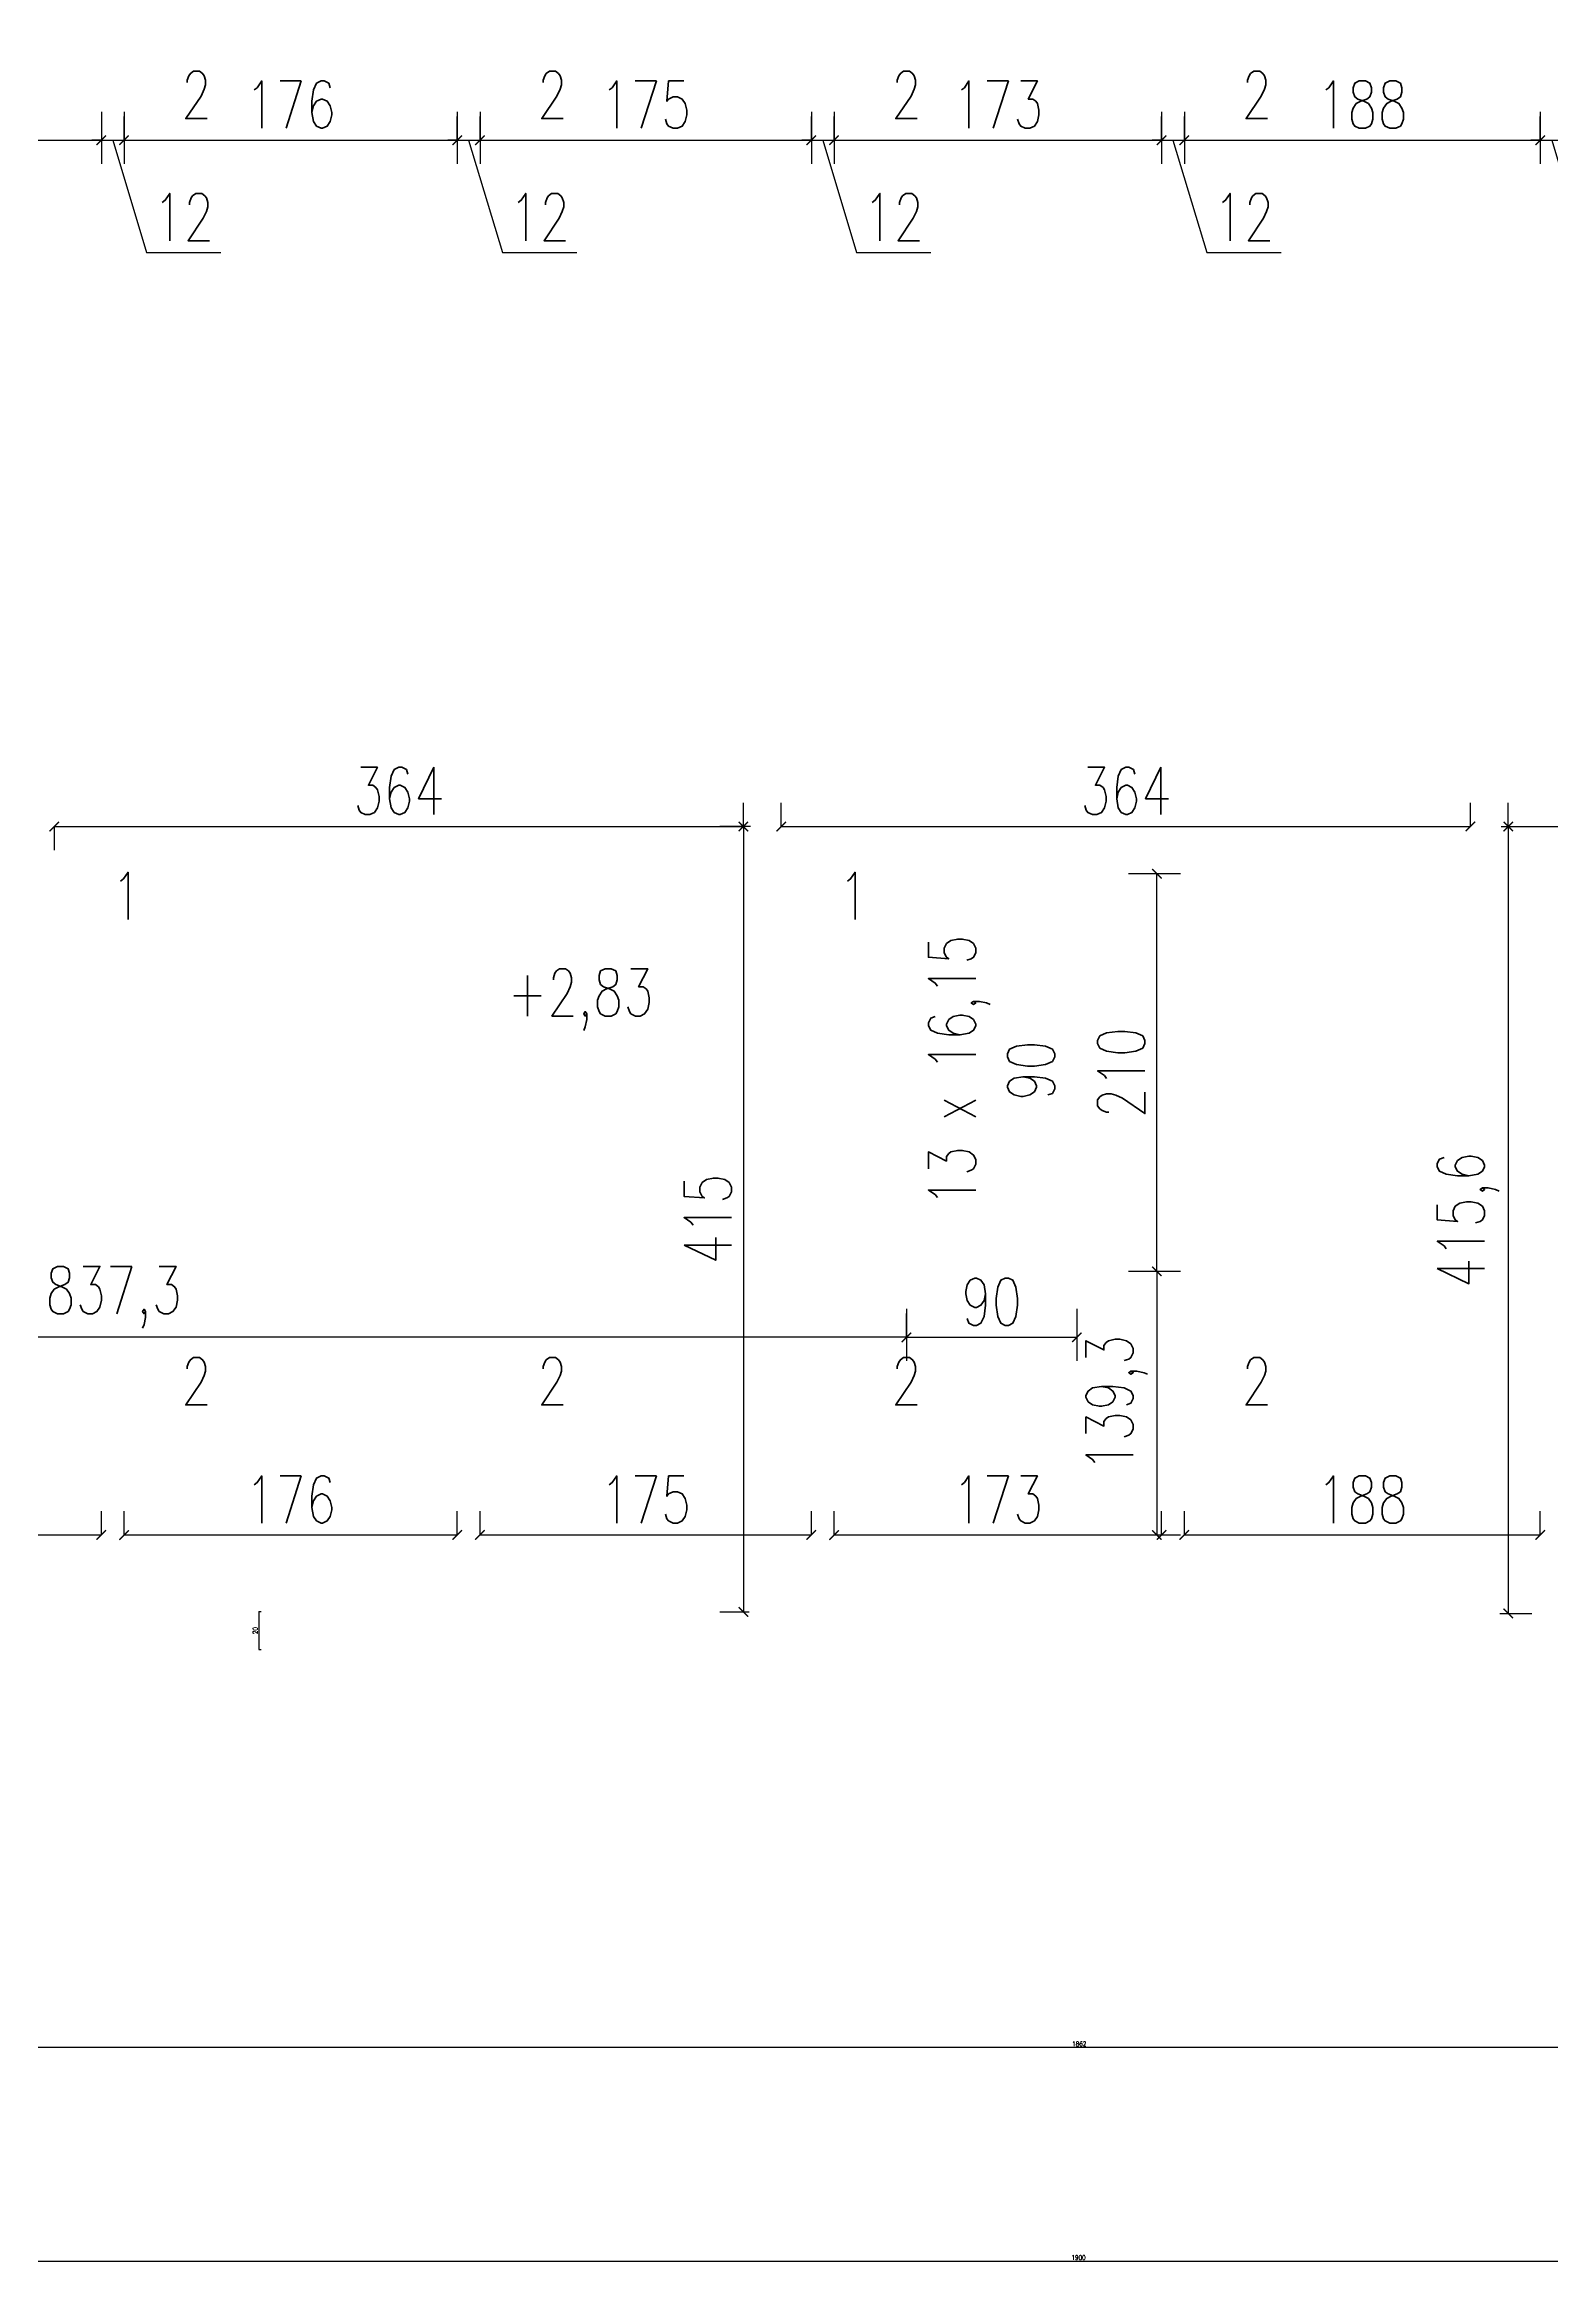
# Model space of a CAD drawing. Header units: millimetres. Extents: x -324080 to 120693, y -32448 to 53734.
# Drawn here: x -120243 to -119447, y -7322 to -6150 of the extents above; entities that cross this region are included whole.
import ezdxf

# ---------------------------------------------------------------- set-up
doc = ezdxf.new("R2010")
doc.units = ezdxf.units.MM
doc.layers.add('wymiary', color=253, linetype='Continuous', lineweight=5)
doc.styles.add('Opisowy', font='simplex.shx', dxfattribs={"width": 0.75, "height": 2.5})
doc.dimstyles.new('Opisowy', dxfattribs={"dimscale": 0, "dimtxt": 2.5, "dimasz": 0.5, "dimexe": 1.25, "dimexo": 0.625, "dimtad": 1, "dimdec": 1, "dimtxsty": 'Opisowy', "dimblk": 'ARCHTICK', "dimcen": 1, "dimadec": 0, "dimazin": 0, "dimtfac": 1, "dimtdec": 1, "dimtmove": 0, "dimatfit": 3, "dimfxl": 1.5, "dimfxlon": 1, "dimarcsym": 0})

# ---------------------------------------------------------------- blocks, each defined once
blk = doc.blocks.new('_ArchTick')
at = {"color": 0, "linetype": 'ByBlock', "const_width": 0.15}
blk.add_lwpolyline([(-0.5, -0.5), (0.5, 0.5)], dxfattribs=at)
blk = doc.blocks.new('*D79')
at = {"layer": 'Defpoints', "color": 0, "transparency": 16777216}
for p in [(-120627, -6950), (-118765.9, -6952.9), (-120627, -7207.9)]:
    blk.add_point(p, dxfattribs=at)
at = {"layer": 'wymiary', "color": 0, "lineweight": -2, "transparency": 16777216}
for p, q in [((-120627, -7206.4), (-120627, -7209.1)), ((-118765.9, -7207.9), (-120627, -7207.9)), ((-118765.9, -7206.4), (-118765.9, -7209.1))]:
    blk.add_line(p, q, dxfattribs=at)
at = {"layer": 'wymiary', "color": 0, "lineweight": -2, "transparency": 16777216, "xscale": 0.5, "yscale": 0.5, "zscale": 0.5, "rotation": 180}
blk.add_blockref('_ArchTick', (-120627, -7207.9), dxfattribs=at)
at = {"layer": 'wymiary', "color": 0, "lineweight": -2, "transparency": 16777216, "xscale": 0.5, "yscale": 0.5, "zscale": 0.5}
blk.add_blockref('_ArchTick', (-118765.9, -7207.9), dxfattribs=at)
at = {"layer": 'wymiary', "color": 0, "lineweight": 5, "transparency": 16777216, "insert": (-119696.5, -7206), "char_height": 2.5, "attachment_point": 5, "style": 'Opisowy'}
blk.add_mtext('1862', dxfattribs=at)
blk = doc.blocks.new('*D64')
at = {"layer": 'Defpoints', "color": 0, "transparency": 16777216}
for p in [(-120646.9, -6983.7), (-118746.8, -6986.6), (-118746.8, -7320.8)]:
    blk.add_point(p, dxfattribs=at)
at = {"layer": 'wymiary', "color": 0, "lineweight": -2, "transparency": 16777216}
for p, q in [((-120646.9, -7319.3), (-120646.9, -7322.1)), ((-120646.9, -7320.8), (-118746.8, -7320.8)), ((-118746.8, -7319.3), (-118746.8, -7322.1))]:
    blk.add_line(p, q, dxfattribs=at)
at = {"layer": 'wymiary', "color": 0, "lineweight": -2, "transparency": 16777216, "xscale": 0.5, "yscale": 0.5, "zscale": 0.5, "rotation": 180}
blk.add_blockref('_ArchTick', (-120646.9, -7320.8), dxfattribs=at)
at = {"layer": 'wymiary', "color": 0, "lineweight": -2, "transparency": 16777216, "xscale": 0.5, "yscale": 0.5, "zscale": 0.5}
blk.add_blockref('_ArchTick', (-118746.8, -7320.8), dxfattribs=at)
at = {"layer": 'wymiary', "color": 0, "lineweight": 5, "transparency": 16777216, "insert": (-119696.9, -7318.9), "char_height": 2.5, "attachment_point": 5, "style": 'Opisowy'}
blk.add_mtext('1900', dxfattribs=at)
blk = doc.blocks.new('*D72')
at = {"layer": 'Defpoints', "color": 0, "transparency": 16777216}
for p in [(-120129.9, -6977.7), (-120129.8, -6997.7), (-120129.8, -6997.7)]:
    blk.add_point(p, dxfattribs=at)
at = {"layer": 'wymiary', "color": 0, "lineweight": -2, "transparency": 16777216}
for p, q in [((-120129.8, -6977.7), (-120128.5, -6977.7)), ((-120129.8, -6977.7), (-120129.8, -6997.7)), ((-120129.8, -6997.7), (-120128.5, -6997.7))]:
    blk.add_line(p, q, dxfattribs=at)
at = {"layer": 'wymiary', "color": 0, "lineweight": -2, "transparency": 16777216, "xscale": 0.5, "yscale": 0.5, "zscale": 0.5}
for p, rotation in [((-120129.8, -6977.7), 90), ((-120129.8, -6997.7), 270)]:
    blk.add_blockref('_ArchTick', p, dxfattribs=dict(at, rotation=rotation))
at = {"layer": 'wymiary', "color": 0, "lineweight": 9, "transparency": 16777216, "insert": (-120131.7, -6987.7), "char_height": 2.5, "attachment_point": 5, "rotation": 90, "style": 'Opisowy'}
blk.add_mtext('20', dxfattribs=at)
blk = doc.blocks.new('*D82')
at = {"layer": 'Defpoints', "color": 0, "transparency": 16777216}
for p in [(-120237.9, -6561.4), (-119873.9, -6563), (-119873.9, -6563)]:
    blk.add_point(p, dxfattribs=at)
at = {"layer": 'wymiary', "color": 0, "lineweight": -2, "transparency": 16777216}
for p, q in [((-119873.9, -6563), (-119873.9, -6550.5)), ((-120237.9, -6563), (-120237.9, -6575.5)), ((-120237.9, -6563), (-119873.9, -6563))]:
    blk.add_line(p, q, dxfattribs=at)
at = {"layer": 'wymiary', "color": 0, "lineweight": -2, "transparency": 16777216, "xscale": 5, "yscale": 5, "zscale": 5, "rotation": 180}
blk.add_blockref('_ArchTick', (-120237.9, -6563), dxfattribs=at)
at = {"layer": 'wymiary', "color": 0, "lineweight": -2, "transparency": 16777216, "xscale": 5, "yscale": 5, "zscale": 5}
blk.add_blockref('_ArchTick', (-119873.9, -6563), dxfattribs=at)
at = {"layer": 'wymiary', "color": 0, "lineweight": 5, "transparency": 16777216, "insert": (-120055.9, -6544.2), "char_height": 25, "attachment_point": 5, "style": 'Opisowy'}
blk.add_mtext('364', dxfattribs=at)
blk = doc.blocks.new('*D83')
at = {"layer": 'Defpoints', "color": 0, "transparency": 16777216}
for p in [(-119853.9, -6563), (-119489.9, -6563), (-119489.9, -6563)]:
    blk.add_point(p, dxfattribs=at)
at = {"layer": 'wymiary', "color": 0, "lineweight": -2, "transparency": 16777216}
for p, q in [((-119853.9, -6563), (-119853.9, -6550.5)), ((-119489.9, -6563), (-119489.9, -6550.5)), ((-119853.9, -6563), (-119489.9, -6563))]:
    blk.add_line(p, q, dxfattribs=at)
at = {"layer": 'wymiary', "color": 0, "lineweight": -2, "transparency": 16777216, "xscale": 5, "yscale": 5, "zscale": 5, "rotation": 180}
blk.add_blockref('_ArchTick', (-119853.9, -6563), dxfattribs=at)
at = {"layer": 'wymiary', "color": 0, "lineweight": -2, "transparency": 16777216, "xscale": 5, "yscale": 5, "zscale": 5}
blk.add_blockref('_ArchTick', (-119489.9, -6563), dxfattribs=at)
at = {"layer": 'wymiary', "color": 0, "lineweight": 5, "transparency": 16777216, "insert": (-119671.9, -6544.2), "char_height": 25, "attachment_point": 5, "style": 'Opisowy'}
blk.add_mtext('364', dxfattribs=at)
blk = doc.blocks.new('*D84')
at = {"layer": 'Defpoints', "color": 0, "transparency": 16777216}
for p in [(-119469.9, -6563), (-119105.9, -6563), (-119105.9, -6563)]:
    blk.add_point(p, dxfattribs=at)
at = {"layer": 'wymiary', "color": 0, "lineweight": -2, "transparency": 16777216}
for p, q in [((-119469.9, -6563), (-119469.9, -6550.5)), ((-119105.9, -6563), (-119105.9, -6550.5)), ((-119469.9, -6563), (-119105.9, -6563))]:
    blk.add_line(p, q, dxfattribs=at)
at = {"layer": 'wymiary', "color": 0, "lineweight": -2, "transparency": 16777216, "xscale": 5, "yscale": 5, "zscale": 5, "rotation": 180}
blk.add_blockref('_ArchTick', (-119469.9, -6563), dxfattribs=at)
at = {"layer": 'wymiary', "color": 0, "lineweight": -2, "transparency": 16777216, "xscale": 5, "yscale": 5, "zscale": 5}
blk.add_blockref('_ArchTick', (-119105.9, -6563), dxfattribs=at)
at = {"layer": 'wymiary', "color": 0, "lineweight": 5, "transparency": 16777216, "insert": (-119287.9, -6544.2), "char_height": 25, "attachment_point": 5, "style": 'Opisowy'}
blk.add_mtext('364', dxfattribs=at)
blk = doc.blocks.new('*D87')
at = {"layer": 'Defpoints', "color": 0, "transparency": 16777216}
for p in [(-120398.8, -6937.2), (-120213, -6937.2), (-120213, -6937.2)]:
    blk.add_point(p, dxfattribs=at)
at = {"layer": 'wymiary', "color": 0, "lineweight": -2, "transparency": 16777216}
for p, q in [((-120398.8, -6937.2), (-120398.8, -6924.7)), ((-120213, -6937.2), (-120213, -6924.7)), ((-120398.8, -6937.2), (-120213, -6937.2))]:
    blk.add_line(p, q, dxfattribs=at)
at = {"layer": 'wymiary', "color": 0, "lineweight": -2, "transparency": 16777216, "xscale": 5, "yscale": 5, "zscale": 5, "rotation": 180}
blk.add_blockref('_ArchTick', (-120398.8, -6937.2), dxfattribs=at)
at = {"layer": 'wymiary', "color": 0, "lineweight": -2, "transparency": 16777216, "xscale": 5, "yscale": 5, "zscale": 5}
blk.add_blockref('_ArchTick', (-120213, -6937.2), dxfattribs=at)
at = {"layer": 'wymiary', "color": 0, "lineweight": 5, "transparency": 16777216, "insert": (-120305.9, -6918.5), "char_height": 25, "attachment_point": 5, "style": 'Opisowy'}
blk.add_mtext('185', dxfattribs=at)
blk = doc.blocks.new('*D88')
at = {"layer": 'Defpoints', "color": 0, "transparency": 16777216}
for p in [(-120201, -6937.2), (-120025, -6937.2), (-120025, -6937.2)]:
    blk.add_point(p, dxfattribs=at)
at = {"layer": 'wymiary', "color": 0, "lineweight": -2, "transparency": 16777216}
for p, q in [((-120201, -6937.2), (-120201, -6924.7)), ((-120025, -6937.2), (-120025, -6924.7)), ((-120201, -6937.2), (-120025, -6937.2))]:
    blk.add_line(p, q, dxfattribs=at)
at = {"layer": 'wymiary', "color": 0, "lineweight": -2, "transparency": 16777216, "xscale": 5, "yscale": 5, "zscale": 5, "rotation": 180}
blk.add_blockref('_ArchTick', (-120201, -6937.2), dxfattribs=at)
at = {"layer": 'wymiary', "color": 0, "lineweight": -2, "transparency": 16777216, "xscale": 5, "yscale": 5, "zscale": 5}
blk.add_blockref('_ArchTick', (-120025, -6937.2), dxfattribs=at)
at = {"layer": 'wymiary', "color": 0, "lineweight": 5, "transparency": 16777216, "insert": (-120113, -6918.5), "char_height": 25, "attachment_point": 5, "style": 'Opisowy'}
blk.add_mtext('176', dxfattribs=at)
blk = doc.blocks.new('*D89')
at = {"layer": 'Defpoints', "color": 0, "transparency": 16777216}
for p in [(-120013, -6937.2), (-119838, -6937.2), (-119838, -6937.2)]:
    blk.add_point(p, dxfattribs=at)
at = {"layer": 'wymiary', "color": 0, "lineweight": -2, "transparency": 16777216}
for p, q in [((-120013, -6937.2), (-120013, -6924.7)), ((-119838, -6937.2), (-119838, -6924.7)), ((-120013, -6937.2), (-119838, -6937.2))]:
    blk.add_line(p, q, dxfattribs=at)
at = {"layer": 'wymiary', "color": 0, "lineweight": -2, "transparency": 16777216, "xscale": 5, "yscale": 5, "zscale": 5, "rotation": 180}
blk.add_blockref('_ArchTick', (-120013, -6937.2), dxfattribs=at)
at = {"layer": 'wymiary', "color": 0, "lineweight": -2, "transparency": 16777216, "xscale": 5, "yscale": 5, "zscale": 5}
blk.add_blockref('_ArchTick', (-119838, -6937.2), dxfattribs=at)
at = {"layer": 'wymiary', "color": 0, "lineweight": 5, "transparency": 16777216, "insert": (-119925.5, -6918.5), "char_height": 25, "attachment_point": 5, "style": 'Opisowy'}
blk.add_mtext('175', dxfattribs=at)
blk = doc.blocks.new('*D90')
at = {"layer": 'Defpoints', "color": 0, "transparency": 16777216}
for p in [(-119826, -6937.2), (-119653, -6937.2), (-119653, -6937.2)]:
    blk.add_point(p, dxfattribs=at)
at = {"layer": 'wymiary', "color": 0, "lineweight": -2, "transparency": 16777216}
for p, q in [((-119826, -6937.2), (-119826, -6924.7)), ((-119653, -6937.2), (-119653, -6924.7)), ((-119826, -6937.2), (-119653, -6937.2))]:
    blk.add_line(p, q, dxfattribs=at)
at = {"layer": 'wymiary', "color": 0, "lineweight": -2, "transparency": 16777216, "xscale": 5, "yscale": 5, "zscale": 5, "rotation": 180}
blk.add_blockref('_ArchTick', (-119826, -6937.2), dxfattribs=at)
at = {"layer": 'wymiary', "color": 0, "lineweight": -2, "transparency": 16777216, "xscale": 5, "yscale": 5, "zscale": 5}
blk.add_blockref('_ArchTick', (-119653, -6937.2), dxfattribs=at)
at = {"layer": 'wymiary', "color": 0, "lineweight": 5, "transparency": 16777216, "insert": (-119739.5, -6918.5), "char_height": 25, "attachment_point": 5, "style": 'Opisowy'}
blk.add_mtext('173', dxfattribs=at)
blk = doc.blocks.new('*D91')
at = {"layer": 'Defpoints', "color": 0, "transparency": 16777216}
for p in [(-119641, -6937.2), (-119453, -6937.2), (-119453, -6937.2)]:
    blk.add_point(p, dxfattribs=at)
at = {"layer": 'wymiary', "color": 0, "lineweight": -2, "transparency": 16777216}
for p, q in [((-119641, -6937.2), (-119641, -6924.7)), ((-119453, -6937.2), (-119453, -6924.7)), ((-119641, -6937.2), (-119453, -6937.2))]:
    blk.add_line(p, q, dxfattribs=at)
at = {"layer": 'wymiary', "color": 0, "lineweight": -2, "transparency": 16777216, "xscale": 5, "yscale": 5, "zscale": 5, "rotation": 180}
blk.add_blockref('_ArchTick', (-119641, -6937.2), dxfattribs=at)
at = {"layer": 'wymiary', "color": 0, "lineweight": -2, "transparency": 16777216, "xscale": 5, "yscale": 5, "zscale": 5}
blk.add_blockref('_ArchTick', (-119453, -6937.2), dxfattribs=at)
at = {"layer": 'wymiary', "color": 0, "lineweight": 5, "transparency": 16777216, "insert": (-119547, -6918.5), "char_height": 25, "attachment_point": 5, "style": 'Opisowy'}
blk.add_mtext('188', dxfattribs=at)
blk = doc.blocks.new('*D98')
at = {"layer": 'Defpoints', "color": 0, "transparency": 16777216}
for p in [(-120213, -6149.9), (-120401, -6200.5), (-120213, -6200.5)]:
    blk.add_point(p, dxfattribs=at)
at = {"layer": 'wymiary', "color": 0, "lineweight": -2, "transparency": 16777216}
for p, q in [((-120401, -6200.5), (-120401, -6188)), ((-120213, -6185.5), (-120213, -6213)), ((-120401, -6200.5), (-120213, -6200.5))]:
    blk.add_line(p, q, dxfattribs=at)
at = {"layer": 'wymiary', "color": 0, "lineweight": -2, "transparency": 16777216, "xscale": 5, "yscale": 5, "zscale": 5, "rotation": 180}
blk.add_blockref('_ArchTick', (-120401, -6200.5), dxfattribs=at)
at = {"layer": 'wymiary', "color": 0, "lineweight": -2, "transparency": 16777216, "xscale": 5, "yscale": 5, "zscale": 5}
blk.add_blockref('_ArchTick', (-120213, -6200.5), dxfattribs=at)
at = {"layer": 'wymiary', "color": 0, "lineweight": 5, "transparency": 16777216, "insert": (-120307, -6181.7), "char_height": 25, "attachment_point": 5, "style": 'Opisowy'}
blk.add_mtext('185', dxfattribs=at)
blk = doc.blocks.new('*D99')
at = {"layer": 'Defpoints', "color": 0, "transparency": 16777216}
for p in [(-120201, -6200.5), (-120025, -6200.5), (-120025, -6200.5)]:
    blk.add_point(p, dxfattribs=at)
at = {"layer": 'wymiary', "color": 0, "lineweight": -2, "transparency": 16777216}
for p, q in [((-120201, -6200.5), (-120201, -6188)), ((-120025, -6200.5), (-120025, -6188)), ((-120201, -6200.5), (-120025, -6200.5))]:
    blk.add_line(p, q, dxfattribs=at)
at = {"layer": 'wymiary', "color": 0, "lineweight": -2, "transparency": 16777216, "xscale": 5, "yscale": 5, "zscale": 5, "rotation": 180}
blk.add_blockref('_ArchTick', (-120201, -6200.5), dxfattribs=at)
at = {"layer": 'wymiary', "color": 0, "lineweight": -2, "transparency": 16777216, "xscale": 5, "yscale": 5, "zscale": 5}
blk.add_blockref('_ArchTick', (-120025, -6200.5), dxfattribs=at)
at = {"layer": 'wymiary', "color": 0, "lineweight": 5, "transparency": 16777216, "insert": (-120113, -6181.7), "char_height": 25, "attachment_point": 5, "style": 'Opisowy'}
blk.add_mtext('176', dxfattribs=at)
blk = doc.blocks.new('*D101')
at = {"layer": 'Defpoints', "color": 0, "transparency": 16777216}
for p in [(-120013, -6200.5), (-119838, -6200.5), (-119838, -6200.5)]:
    blk.add_point(p, dxfattribs=at)
at = {"layer": 'wymiary', "color": 0, "lineweight": -2, "transparency": 16777216}
for p, q in [((-120013, -6200.5), (-120013, -6188)), ((-119838, -6200.5), (-119838, -6188)), ((-120013, -6200.5), (-119838, -6200.5))]:
    blk.add_line(p, q, dxfattribs=at)
at = {"layer": 'wymiary', "color": 0, "lineweight": -2, "transparency": 16777216, "xscale": 5, "yscale": 5, "zscale": 5, "rotation": 180}
blk.add_blockref('_ArchTick', (-120013, -6200.5), dxfattribs=at)
at = {"layer": 'wymiary', "color": 0, "lineweight": -2, "transparency": 16777216, "xscale": 5, "yscale": 5, "zscale": 5}
blk.add_blockref('_ArchTick', (-119838, -6200.5), dxfattribs=at)
at = {"layer": 'wymiary', "color": 0, "lineweight": 5, "transparency": 16777216, "insert": (-119925.5, -6181.7), "char_height": 25, "attachment_point": 5, "style": 'Opisowy'}
blk.add_mtext('175', dxfattribs=at)
blk = doc.blocks.new('*D102')
at = {"layer": 'Defpoints', "color": 0, "transparency": 16777216}
for p in [(-119826, -6200.5), (-119653, -6200.5), (-119653, -6200.5)]:
    blk.add_point(p, dxfattribs=at)
at = {"layer": 'wymiary', "color": 0, "lineweight": -2, "transparency": 16777216}
for p, q in [((-119826, -6200.5), (-119826, -6188)), ((-119653, -6200.5), (-119653, -6188)), ((-119826, -6200.5), (-119653, -6200.5))]:
    blk.add_line(p, q, dxfattribs=at)
at = {"layer": 'wymiary', "color": 0, "lineweight": -2, "transparency": 16777216, "xscale": 5, "yscale": 5, "zscale": 5, "rotation": 180}
blk.add_blockref('_ArchTick', (-119826, -6200.5), dxfattribs=at)
at = {"layer": 'wymiary', "color": 0, "lineweight": -2, "transparency": 16777216, "xscale": 5, "yscale": 5, "zscale": 5}
blk.add_blockref('_ArchTick', (-119653, -6200.5), dxfattribs=at)
at = {"layer": 'wymiary', "color": 0, "lineweight": 5, "transparency": 16777216, "insert": (-119739.5, -6181.7), "char_height": 25, "attachment_point": 5, "style": 'Opisowy'}
blk.add_mtext('173', dxfattribs=at)
blk = doc.blocks.new('*D103')
at = {"layer": 'Defpoints', "color": 0, "transparency": 16777216}
for p in [(-119641, -6200.5), (-119453, -6200.5), (-119453, -6200.5)]:
    blk.add_point(p, dxfattribs=at)
at = {"layer": 'wymiary', "color": 0, "lineweight": -2, "transparency": 16777216}
for p, q in [((-119641, -6200.5), (-119641, -6188)), ((-119453, -6200.5), (-119453, -6188)), ((-119641, -6200.5), (-119453, -6200.5))]:
    blk.add_line(p, q, dxfattribs=at)
at = {"layer": 'wymiary', "color": 0, "lineweight": -2, "transparency": 16777216, "xscale": 5, "yscale": 5, "zscale": 5, "rotation": 180}
blk.add_blockref('_ArchTick', (-119641, -6200.5), dxfattribs=at)
at = {"layer": 'wymiary', "color": 0, "lineweight": -2, "transparency": 16777216, "xscale": 5, "yscale": 5, "zscale": 5}
blk.add_blockref('_ArchTick', (-119453, -6200.5), dxfattribs=at)
at = {"layer": 'wymiary', "color": 0, "lineweight": 5, "transparency": 16777216, "insert": (-119547, -6181.7), "char_height": 25, "attachment_point": 5, "style": 'Opisowy'}
blk.add_mtext('188', dxfattribs=at)
blk = doc.blocks.new('*D107')
at = {"layer": 'Defpoints', "color": 0, "transparency": 16777216}
for p in [(-119678.7, -6587.9), (-119655.5, -6587.9), (-119697.8, -6797.9)]:
    blk.add_point(p, dxfattribs=at)
at = {"layer": 'wymiary', "color": 0, "lineweight": -2, "transparency": 16777216}
for p, q in [((-119670.5, -6587.9), (-119643, -6587.9)), ((-119655.5, -6797.9), (-119655.5, -6587.9)), ((-119670.5, -6797.9), (-119643, -6797.9))]:
    blk.add_line(p, q, dxfattribs=at)
at = {"layer": 'wymiary', "color": 0, "lineweight": -2, "transparency": 16777216, "xscale": 5, "yscale": 5, "zscale": 5}
for p, rotation in [((-119655.5, -6587.9), 90), ((-119655.5, -6797.9), 270)]:
    blk.add_blockref('_ArchTick', p, dxfattribs=dict(at, rotation=rotation))
at = {"layer": 'wymiary', "color": 0, "lineweight": 5, "transparency": 16777216, "insert": (-119674.3, -6692.9), "char_height": 25, "attachment_point": 5, "rotation": 90, "style": 'Opisowy'}
blk.add_mtext('210', dxfattribs=at)
blk = doc.blocks.new('*D108')
at = {"layer": 'Defpoints', "color": 0, "transparency": 16777216}
for p in [(-119787.8, -6587.9), (-119697.8, -6587.9), (-119697.8, -6832.8)]:
    blk.add_point(p, dxfattribs=at)
at = {"layer": 'wymiary', "color": 0, "lineweight": -2, "transparency": 16777216}
for p, q in [((-119787.8, -6817.8), (-119787.8, -6845.3)), ((-119697.8, -6817.8), (-119697.8, -6845.3)), ((-119787.8, -6832.8), (-119697.8, -6832.8))]:
    blk.add_line(p, q, dxfattribs=at)
at = {"layer": 'wymiary', "color": 0, "lineweight": -2, "transparency": 16777216, "xscale": 5, "yscale": 5, "zscale": 5, "rotation": 180}
blk.add_blockref('_ArchTick', (-119787.8, -6832.8), dxfattribs=at)
at = {"layer": 'wymiary', "color": 0, "lineweight": -2, "transparency": 16777216, "xscale": 5, "yscale": 5, "zscale": 5}
blk.add_blockref('_ArchTick', (-119697.8, -6832.8), dxfattribs=at)
at = {"layer": 'wymiary', "color": 0, "lineweight": 5, "transparency": 16777216, "insert": (-119742.8, -6814), "char_height": 25, "attachment_point": 5, "style": 'Opisowy'}
blk.add_mtext('90', dxfattribs=at)
blk = doc.blocks.new('*D299')
at = {"layer": 'Defpoints', "color": 0, "transparency": 16777216}
for p in [(-119863.9, -6563), (-119873.9, -6977.9), (-119864.6, -6977.9)]:
    blk.add_point(p, dxfattribs=at)
at = {"layer": 'wymiary', "color": 0, "lineweight": -2, "transparency": 16777216}
for p, q in [((-119870.2, -6563), (-119886.4, -6563)), ((-119873.9, -6563), (-119873.9, -6977.9)), ((-119870.9, -6977.9), (-119886.4, -6977.9))]:
    blk.add_line(p, q, dxfattribs=at)
at = {"layer": 'wymiary', "color": 0, "lineweight": -2, "transparency": 16777216, "xscale": 5, "yscale": 5, "zscale": 5}
for p, rotation in [((-119873.9, -6563), 90), ((-119873.9, -6977.9), 270)]:
    blk.add_blockref('_ArchTick', p, dxfattribs=dict(at, rotation=rotation))
at = {"layer": 'wymiary', "color": 0, "transparency": 16777216, "insert": (-119892.7, -6770.4), "char_height": 25, "attachment_point": 5, "rotation": 90, "style": 'Opisowy'}
blk.add_mtext('415', dxfattribs=at)
blk = doc.blocks.new('*D300')
at = {"layer": 'Defpoints', "color": 0, "transparency": 16777216}
for p in [(-119479.9, -6563), (-119480.6, -6978.6), (-119469.9, -6978.6)]:
    blk.add_point(p, dxfattribs=at)
at = {"layer": 'wymiary', "color": 0, "lineweight": -2, "transparency": 16777216}
for p, q in [((-119473.7, -6563), (-119457.4, -6563)), ((-119469.9, -6563), (-119469.9, -6978.6)), ((-119474.4, -6978.6), (-119457.4, -6978.6))]:
    blk.add_line(p, q, dxfattribs=at)
at = {"layer": 'wymiary', "color": 0, "lineweight": -2, "transparency": 16777216, "xscale": 5, "yscale": 5, "zscale": 5}
for p, rotation in [((-119469.9, -6563), 90), ((-119469.9, -6978.6), 270)]:
    blk.add_blockref('_ArchTick', p, dxfattribs=dict(at, rotation=rotation))
at = {"layer": 'wymiary', "color": 0, "transparency": 16777216, "insert": (-119491.1, -6770.8), "char_height": 25, "attachment_point": 5, "rotation": 90, "style": 'Opisowy'}
blk.add_mtext('415,6', dxfattribs=at)
blk = doc.blocks.new('*D629')
at = {"layer": 'Defpoints', "color": 0, "transparency": 16777216}
for p in [(-120213, -6149.9), (-120201, -6149.9), (-120201, -6200.5)]:
    blk.add_point(p, dxfattribs=at)
at = {"layer": 'wymiary', "color": 0, "lineweight": -2, "transparency": 16777216}
for p, q in [((-120213, -6185.5), (-120213, -6213)), ((-120201, -6185.5), (-120201, -6213)), ((-120213, -6200.5), (-120218, -6200.5)), ((-120213, -6200.5), (-120201, -6200.5)), ((-120213, -6200.5), (-120201, -6200.5)), ((-120207, -6200.5), (-120189.2, -6259.8)), ((-120201, -6200.5), (-120196, -6200.5)), ((-120189.2, -6259.8), (-120149.9, -6259.8))]:
    blk.add_line(p, q, dxfattribs=at)
at = {"layer": 'wymiary', "color": 0, "lineweight": -2, "transparency": 16777216, "xscale": 5, "yscale": 5, "zscale": 5}
blk.add_blockref('_ArchTick', (-120213, -6200.5), dxfattribs=at)
at = {"layer": 'wymiary', "color": 0, "lineweight": -2, "transparency": 16777216, "xscale": 5, "yscale": 5, "zscale": 5, "rotation": 180}
blk.add_blockref('_ArchTick', (-120201, -6200.5), dxfattribs=at)
at = {"layer": 'wymiary', "color": 0, "transparency": 16777216, "insert": (-120169.6, -6241.1), "char_height": 25, "attachment_point": 5, "style": 'Opisowy'}
blk.add_mtext('12', dxfattribs=at)
blk = doc.blocks.new('*D630')
at = {"layer": 'Defpoints', "color": 0, "transparency": 16777216}
for p in [(-120025, -6149.9), (-120013, -6149.9), (-120013, -6200.5)]:
    blk.add_point(p, dxfattribs=at)
at = {"layer": 'wymiary', "color": 0, "lineweight": -2, "transparency": 16777216}
for p, q in [((-120025, -6185.5), (-120025, -6213)), ((-120013, -6185.5), (-120013, -6213)), ((-120025, -6200.5), (-120030, -6200.5)), ((-120025, -6200.5), (-120013, -6200.5)), ((-120025, -6200.5), (-120013, -6200.5)), ((-120019, -6200.5), (-120001.2, -6259.8)), ((-120013, -6200.5), (-120008, -6200.5)), ((-120001.2, -6259.8), (-119961.9, -6259.8))]:
    blk.add_line(p, q, dxfattribs=at)
at = {"layer": 'wymiary', "color": 0, "lineweight": -2, "transparency": 16777216, "xscale": 5, "yscale": 5, "zscale": 5}
blk.add_blockref('_ArchTick', (-120025, -6200.5), dxfattribs=at)
at = {"layer": 'wymiary', "color": 0, "lineweight": -2, "transparency": 16777216, "xscale": 5, "yscale": 5, "zscale": 5, "rotation": 180}
blk.add_blockref('_ArchTick', (-120013, -6200.5), dxfattribs=at)
at = {"layer": 'wymiary', "color": 0, "transparency": 16777216, "insert": (-119981.6, -6241.1), "char_height": 25, "attachment_point": 5, "style": 'Opisowy'}
blk.add_mtext('12', dxfattribs=at)
blk = doc.blocks.new('*D631')
at = {"layer": 'Defpoints', "color": 0, "transparency": 16777216}
for p in [(-119838, -6149.9), (-119826, -6149.9), (-119826, -6200.5)]:
    blk.add_point(p, dxfattribs=at)
at = {"layer": 'wymiary', "color": 0, "lineweight": -2, "transparency": 16777216}
for p, q in [((-119838, -6185.5), (-119838, -6213)), ((-119826, -6185.5), (-119826, -6213)), ((-119838, -6200.5), (-119843, -6200.5)), ((-119838, -6200.5), (-119826, -6200.5)), ((-119838, -6200.5), (-119826, -6200.5)), ((-119832, -6200.5), (-119814.2, -6259.8)), ((-119826, -6200.5), (-119821, -6200.5)), ((-119814.2, -6259.8), (-119774.9, -6259.8))]:
    blk.add_line(p, q, dxfattribs=at)
at = {"layer": 'wymiary', "color": 0, "lineweight": -2, "transparency": 16777216, "xscale": 5, "yscale": 5, "zscale": 5}
blk.add_blockref('_ArchTick', (-119838, -6200.5), dxfattribs=at)
at = {"layer": 'wymiary', "color": 0, "lineweight": -2, "transparency": 16777216, "xscale": 5, "yscale": 5, "zscale": 5, "rotation": 180}
blk.add_blockref('_ArchTick', (-119826, -6200.5), dxfattribs=at)
at = {"layer": 'wymiary', "color": 0, "transparency": 16777216, "insert": (-119794.6, -6241.1), "char_height": 25, "attachment_point": 5, "style": 'Opisowy'}
blk.add_mtext('12', dxfattribs=at)
blk = doc.blocks.new('*D632')
at = {"layer": 'Defpoints', "color": 0, "transparency": 16777216}
for p in [(-119653, -6149.9), (-119641, -6149.9), (-119641, -6200.5)]:
    blk.add_point(p, dxfattribs=at)
at = {"layer": 'wymiary', "color": 0, "lineweight": -2, "transparency": 16777216}
for p, q in [((-119653, -6185.5), (-119653, -6213)), ((-119641, -6185.5), (-119641, -6213)), ((-119653, -6200.5), (-119658, -6200.5)), ((-119653, -6200.5), (-119641, -6200.5)), ((-119653, -6200.5), (-119641, -6200.5)), ((-119647, -6200.5), (-119629.2, -6259.8)), ((-119641, -6200.5), (-119636, -6200.5)), ((-119629.2, -6259.8), (-119589.9, -6259.8))]:
    blk.add_line(p, q, dxfattribs=at)
at = {"layer": 'wymiary', "color": 0, "lineweight": -2, "transparency": 16777216, "xscale": 5, "yscale": 5, "zscale": 5}
blk.add_blockref('_ArchTick', (-119653, -6200.5), dxfattribs=at)
at = {"layer": 'wymiary', "color": 0, "lineweight": -2, "transparency": 16777216, "xscale": 5, "yscale": 5, "zscale": 5, "rotation": 180}
blk.add_blockref('_ArchTick', (-119641, -6200.5), dxfattribs=at)
at = {"layer": 'wymiary', "color": 0, "transparency": 16777216, "insert": (-119609.6, -6241.1), "char_height": 25, "attachment_point": 5, "style": 'Opisowy'}
blk.add_mtext('12', dxfattribs=at)
blk = doc.blocks.new('*D633')
at = {"layer": 'Defpoints', "color": 0, "transparency": 16777216}
for p in [(-119453, -6149.9), (-119441, -6149.9), (-119441, -6200.5)]:
    blk.add_point(p, dxfattribs=at)
at = {"layer": 'wymiary', "color": 0, "lineweight": -2, "transparency": 16777216}
for p, q in [((-119453, -6185.5), (-119453, -6213)), ((-119441, -6185.5), (-119441, -6213)), ((-119453, -6200.5), (-119458, -6200.5)), ((-119453, -6200.5), (-119441, -6200.5)), ((-119453, -6200.5), (-119441, -6200.5)), ((-119447, -6200.5), (-119429.2, -6259.8)), ((-119441, -6200.5), (-119436, -6200.5)), ((-119429.2, -6259.8), (-119389.9, -6259.8))]:
    blk.add_line(p, q, dxfattribs=at)
at = {"layer": 'wymiary', "color": 0, "lineweight": -2, "transparency": 16777216, "xscale": 5, "yscale": 5, "zscale": 5}
blk.add_blockref('_ArchTick', (-119453, -6200.5), dxfattribs=at)
at = {"layer": 'wymiary', "color": 0, "lineweight": -2, "transparency": 16777216, "xscale": 5, "yscale": 5, "zscale": 5, "rotation": 180}
blk.add_blockref('_ArchTick', (-119441, -6200.5), dxfattribs=at)
at = {"layer": 'wymiary', "color": 0, "transparency": 16777216, "insert": (-119409.6, -6241.1), "char_height": 25, "attachment_point": 5, "style": 'Opisowy'}
blk.add_mtext('12', dxfattribs=at)
blk = doc.blocks.new('*D637')
at = {"layer": 'Defpoints', "color": 0, "transparency": 16777216}
for p in [(-119697.8, -6797.9), (-119739.5, -6937.2), (-119655.5, -6937.2)]:
    blk.add_point(p, dxfattribs=at)
at = {"layer": 'wymiary', "color": 0, "lineweight": -2, "transparency": 16777216}
for p, q in [((-119670.5, -6797.9), (-119643, -6797.9)), ((-119655.5, -6797.9), (-119655.5, -6937.2)), ((-119670.5, -6937.2), (-119643, -6937.2))]:
    blk.add_line(p, q, dxfattribs=at)
at = {"layer": 'wymiary', "color": 0, "lineweight": -2, "transparency": 16777216, "xscale": 5, "yscale": 5, "zscale": 5}
for p, rotation in [((-119655.5, -6797.9), 90), ((-119655.5, -6937.2), 270)]:
    blk.add_blockref('_ArchTick', p, dxfattribs=dict(at, rotation=rotation))
at = {"layer": 'wymiary', "color": 0, "transparency": 16777216, "insert": (-119676.7, -6867.6), "char_height": 25, "attachment_point": 5, "rotation": 90, "style": 'Opisowy'}
blk.add_mtext('139,3', dxfattribs=at)
blk = doc.blocks.new('*D638')
at = {"layer": 'Defpoints', "color": 0, "transparency": 16777216}
for p in [(-120625.1, -6822.5), (-120625.1, -6832.8), (-119787.8, -6832.8)]:
    blk.add_point(p, dxfattribs=at)
at = {"layer": 'wymiary', "color": 0, "lineweight": -2, "transparency": 16777216}
for p, q in [((-119787.8, -6832.8), (-119787.8, -6820.3)), ((-120625.1, -6828.8), (-120625.1, -6845.3)), ((-119787.8, -6832.8), (-120625.1, -6832.8))]:
    blk.add_line(p, q, dxfattribs=at)
at = {"layer": 'wymiary', "color": 0, "lineweight": -2, "transparency": 16777216, "xscale": 5, "yscale": 5, "zscale": 5, "rotation": 180}
blk.add_blockref('_ArchTick', (-120625.1, -6832.8), dxfattribs=at)
at = {"layer": 'wymiary', "color": 0, "lineweight": -2, "transparency": 16777216, "xscale": 5, "yscale": 5, "zscale": 5}
blk.add_blockref('_ArchTick', (-119787.8, -6832.8), dxfattribs=at)
at = {"layer": 'wymiary', "color": 0, "transparency": 16777216, "insert": (-120206.5, -6811.7), "char_height": 25, "attachment_point": 5, "style": 'Opisowy'}
blk.add_mtext('837,3', dxfattribs=at)

msp = doc.modelspace()

# ---------------------------------------------------------------- texts
at = {"lineweight": 20, "char_height": 25, "attachment_point": 1, "style": 'Opisowy'}
for s, insert, width in [('\\pi11.8304;2', (-120182.64, -6164.06), 36.1608), ('\\pi11.8304;2', (-119994.64, -6164.06), 36.1608), ('\\pi11.8304;2', (-119807.64, -6164.06), 36.1608), ('\\pi11.8304;2', (-119622.64, -6164.06), 36.1608), ('\\pi15.84826;1', (-120223.59, -6587.14), 36.1608), ('\\pi15.84826;1', (-119839.59, -6587.14), 36.1608), ('\\pi-3.45011;+2,83', (-119994.92, -6638.09), 73.4569), ('\\pi11.8304;2', (-120182.64, -6843.48), 36.1608), ('\\pi11.8304;2', (-119994.64, -6843.48), 36.1608), ('\\pi11.8304;2', (-119807.64, -6843.48), 36.1608), ('\\pi11.8304;2', (-119622.64, -6843.48), 36.1608)]:
    msp.add_mtext(s, dxfattribs=dict(at, insert=insert, width=width))
at = {"layer": 'wymiary', "insert": (-119742.83, -6691.92), "char_height": 25, "width": 224.1275, "attachment_point": 5, "rotation": 90, "style": 'Opisowy'}
msp.add_mtext('13 x 16,15\\P90', dxfattribs=at)

# ---------------------------------------------------------------- dimensions: what is measured, and where the dimension line sits
at = {"layer": 'wymiary', "lineweight": 5}
for base, p1, p2, text, picture, middle in [((-120213.03, -6200.45), (-120401.03, -6200.45), (-120213.03, -6149.88), '185', '*D98', (-120307.03, -6181.7)), ((-120213.03, -6937.21), (-120398.76, -6937.21), (-120213.03, -6937.21), '185', '*D87', (-120305.9, -6918.46)), ((-120627.03, -7207.88), (-118765.89, -6952.93), (-120627.03, -6949.99), '1862', '*D79', (-119696.46, -7206)), ((-118746.81, -7320.82), (-120646.9, -6983.66), (-118746.81, -6986.57), '1900', '*D64', (-119696.85, -7318.95))]:
    dim = msp.add_linear_dim(base=base, p1=p1, p2=p2, text=text, dimstyle='Opisowy', dxfattribs=at)
    dim.commit()
    dim.dimension.update_dxf_attribs({"geometry": picture, "text_midpoint": middle})
at = {"layer": 'wymiary'}
for base, p1, p2, picture, middle in [((-120201.03, -6200.45), (-120213.03, -6149.88), (-120201.03, -6149.88), '*D629', (-120182.97, -6241.08)), ((-120013.03, -6200.45), (-120025.03, -6149.88), (-120013.03, -6149.88), '*D630', (-119994.97, -6241.08)), ((-119826.03, -6200.45), (-119838.03, -6149.88), (-119826.03, -6149.88), '*D631', (-119807.97, -6241.08)), ((-119641.03, -6200.45), (-119653.03, -6149.88), (-119641.03, -6149.88), '*D632', (-119622.97, -6241.08)), ((-119441.03, -6200.45), (-119453.03, -6149.88), (-119441.03, -6149.88), '*D633', (-119422.97, -6241.08)), ((-120625.14, -6832.78), (-119787.83, -6832.78), (-120625.14, -6822.5), '*D638', (-120206.48, -6811.65))]:
    dim = msp.add_linear_dim(base=base, p1=p1, p2=p2, dimstyle='Opisowy', dxfattribs=at)
    dim.commit()
    dim.dimension.update_dxf_attribs({"geometry": picture, "text_midpoint": middle})
at = {"layer": 'wymiary', "lineweight": 5}
for base, p1, p2, picture, middle in [((-120025.03, -6200.45), (-120201.03, -6200.45), (-120025.03, -6200.45), '*D99', (-120113.03, -6181.7)), ((-119838.03, -6200.45), (-120013.03, -6200.45), (-119838.03, -6200.45), '*D101', (-119925.53, -6181.7)), ((-119653.03, -6200.45), (-119826.03, -6200.45), (-119653.03, -6200.45), '*D102', (-119739.53, -6181.7)), ((-119453.03, -6200.45), (-119641.03, -6200.45), (-119453.03, -6200.45), '*D103', (-119547.03, -6181.7)), ((-119873.95, -6562.96), (-120237.95, -6561.4), (-119873.95, -6562.96), '*D82', (-120055.95, -6544.21)), ((-119489.95, -6562.96), (-119853.95, -6562.96), (-119489.95, -6562.96), '*D83', (-119671.95, -6544.21)), ((-119105.95, -6562.96), (-119469.95, -6562.96), (-119105.95, -6562.96), '*D84', (-119287.95, -6544.21)), ((-119697.83, -6832.78), (-119787.83, -6587.92), (-119697.83, -6587.92), '*D108', (-119742.83, -6814.03)), ((-120025.03, -6937.21), (-120201.03, -6937.21), (-120025.03, -6937.21), '*D88', (-120113.03, -6918.46)), ((-119838.03, -6937.21), (-120013.03, -6937.21), (-119838.03, -6937.21), '*D89', (-119925.53, -6918.46)), ((-119653.03, -6937.21), (-119826.03, -6937.21), (-119653.03, -6937.21), '*D90', (-119739.53, -6918.46)), ((-119453.03, -6937.21), (-119641.03, -6937.21), (-119453.03, -6937.21), '*D91', (-119547.03, -6918.46))]:
    dim = msp.add_linear_dim(base=base, p1=p1, p2=p2, dimstyle='Opisowy', dxfattribs=at)
    dim.commit()
    dim.dimension.update_dxf_attribs({"geometry": picture, "text_midpoint": middle})
at = {"layer": 'wymiary'}
for base, p1, p2, picture, middle in [((-119873.95, -6977.93), (-119863.95, -6562.96), (-119864.62, -6977.93), '*D299', (-119892.7, -6770.45)), ((-119469.95, -6978.55), (-119479.95, -6562.96), (-119480.62, -6978.55), '*D300', (-119491.08, -6770.76)), ((-119655.53, -6937.21), (-119697.83, -6797.92), (-119739.53, -6937.21), '*D637', (-119676.66, -6867.56))]:
    dim = msp.add_linear_dim(base=base, p1=p1, p2=p2, angle=90, dimstyle='Opisowy', dxfattribs=at)
    dim.commit()
    dim.dimension.update_dxf_attribs({"geometry": picture, "text_midpoint": middle})
at = {"layer": 'wymiary', "lineweight": 5}
dim = msp.add_linear_dim(base=(-119655.53, -6587.92), p1=(-119697.83, -6797.92), p2=(-119678.71, -6587.92), angle=90, dimstyle='Opisowy', dxfattribs=at)
dim.commit()
dim.dimension.update_dxf_attribs({"geometry": '*D107', "text_midpoint": (-119674.28, -6692.92)})
at = {"layer": 'wymiary', "lineweight": 9}
dim = msp.add_linear_dim(base=(-120129.8, -6997.66), p1=(-120129.9, -6977.66), p2=(-120129.83, -6997.66), angle=90, dimstyle='Opisowy', dxfattribs=at)
dim.commit()
dim.dimension.update_dxf_attribs({"geometry": '*D72', "text_midpoint": (-120131.67, -6987.66)})

doc.saveas('drawing.dxf')
